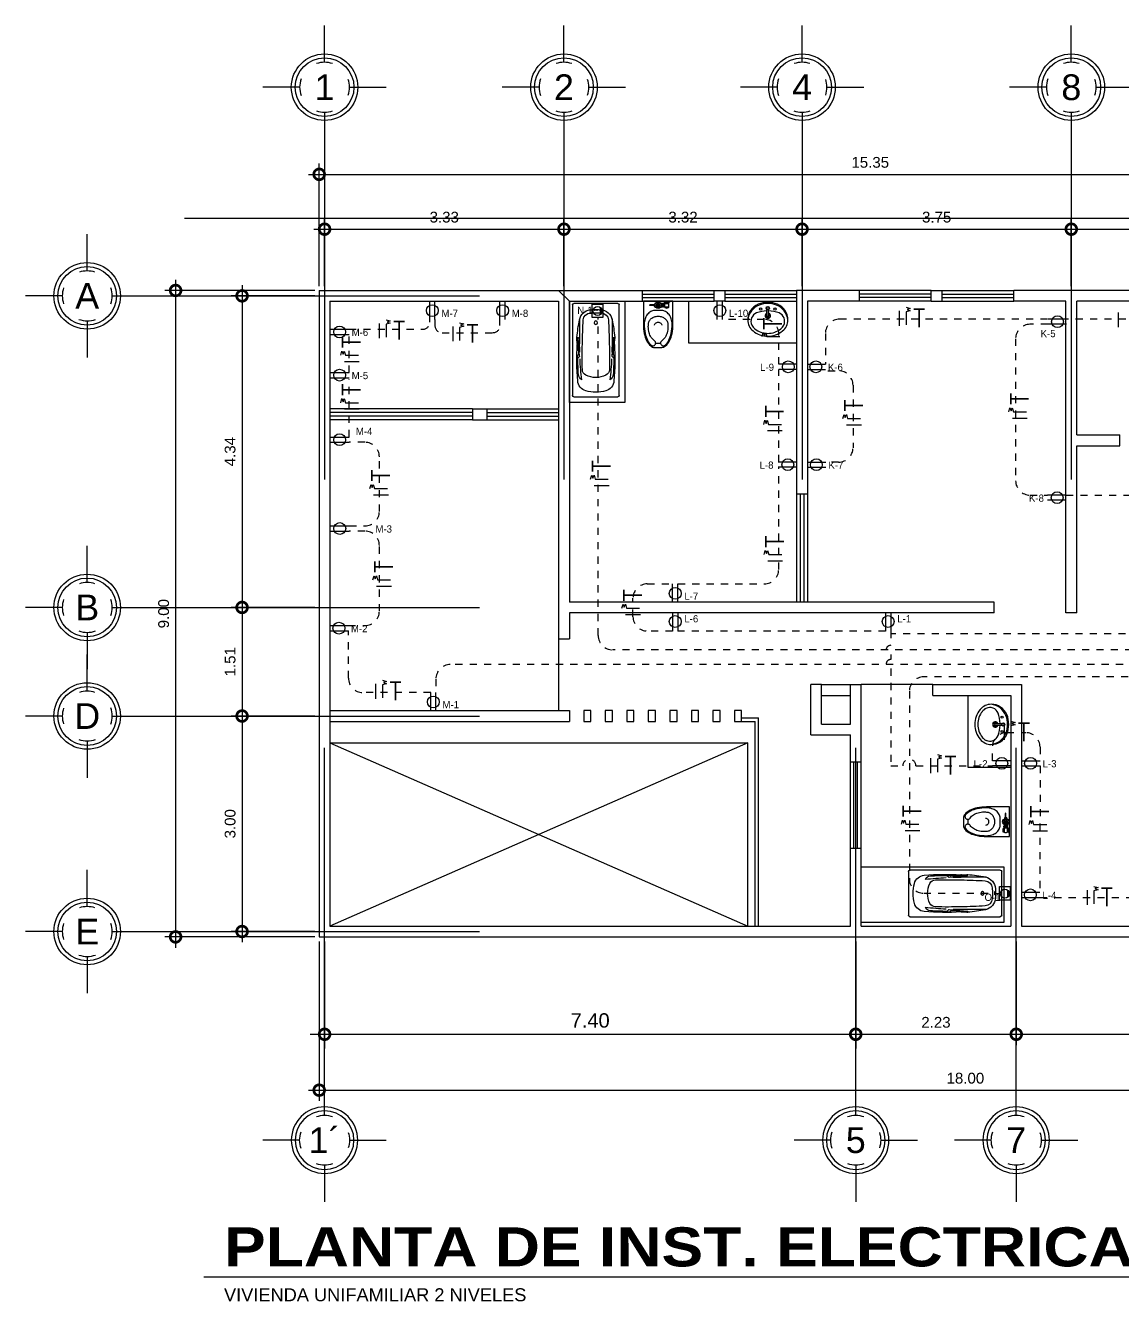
# Model space of a CAD drawing. Header units: inches. Extents: x -370 to 18, y -197 to 199.
# Drawn here: x -290.24 to -274.96, y -173.61 to -155.85 of the extents above; entities that cross this region are included whole.
import ezdxf
from ezdxf.enums import TextEntityAlignment as Align

# ---------------------------------------------------------------- set-up
doc = ezdxf.new("R2010")
doc.units = ezdxf.units.IN
doc.header["$MEASUREMENT"] = 0
doc.header["$PDMODE"] = 34
doc.header["$PDSIZE"] = 0.2
doc.linetypes.add('CENTER2', pattern=[28.575, 19.05, -3.175, 3.175, -3.175])
doc.linetypes.add('DASHED2', pattern=[0.375, 0.25, -0.125])
for name, color, linetype in [('10_Fuerza', 2, 'Continuous'), ('artefactos', 1, 'Continuous'), ('aux2', 194, 'Continuous'), ('MUEBLES', 7, 'Continuous'), ('TEXTO', 2, 'Continuous')]:
    doc.layers.add(name, color=color, linetype=linetype)
doc.styles.add('1', font='arial.ttf')
doc.styles.add('2', font='')
doc.styles.add('ROMANS', font='romans.shx', dxfattribs={"width": 1.35})
doc.styles.get("Standard").update_dxf_attribs({"font": 'arial.ttf'})
doc.styles.add('Txt-02', font='ERASLGHT.TTF')
doc.styles.get('2').set_extended_font_data('Arial Black')
doc.dimstyles.new('E100', dxfattribs={"dimtxt": 0.15, "dimasz": 0.15, "dimexe": 0.15, "dimexo": 0.0625, "dimgap": 0.09, "dimtad": 1, "dimzin": 0, "dimdsep": 46, "dimtxsty": 'Standard', "dimblk": 'DOTSMALL', "dimcen": 0.09, "dimdle": 0.15, "dimclrd": 1, "dimclre": 1, "dimclrt": 2, "dimazin": 0, "dimtfac": 1, "dimtofl": 0, "dimtmove": 1, "dimatfit": 1, "dimldrblk": 'OPEN90', "dimfxl": 1, "dimtolj": 1, "dimtzin": 0, "dimarcsym": 0})

# ---------------------------------------------------------------- blocks, each defined once
blk = doc.blocks.new('BC-P3')
at = {"color": 1}
for p, q in [((-0.352, 0), (0.352, 0)), ((-0.375, -1.477), (-0.375, -0.023)), ((0.375, -0.023), (0.375, -1.477)), ((-0.26, -0.25), (-0.26, -0.65)), ((0.26, -0.25), (0.26, -0.65)), ((-0.299, -0.646), (-0.304, -0.562)), ((-0.295, -0.615), (-0.289, -0.545)), ((-0.289, -0.545), (-0.288, -0.546)), ((-0.26, -0.847), (-0.285, -0.558)), ((0.26, -0.847), (0.285, -0.558)), ((0.289, -0.545), (0.288, -0.546)), ((0.295, -0.615), (0.289, -0.545)), ((0.299, -0.646), (0.304, -0.562)), ((-0.295, -0.615), (-0.29, -0.621)), ((-0.289, -0.622), (-0.278, -0.816)), ((0.289, -0.622), (0.278, -0.816)), ((0.295, -0.615), (0.29, -0.621)), ((-0.295, -0.835), (-0.28, -0.82)), ((-0.295, -0.885), (-0.295, -0.835)), ((-0.295, -0.885), (-0.261, -0.851)), ((0.295, -0.885), (0.261, -0.851)), ((0.295, -0.835), (0.28, -0.82)), ((0.295, -0.885), (0.295, -0.835)), ((0.352, -1.5), (-0.352, -1.5))]:
    blk.add_line(p, q, dxfattribs=at)
blk.add_lwpolyline([(-0.026, -0.108, 0.338364), (-0.025, -0.109, 0.038384), (-0.018, -0.11, 0.0164), (-0.01, -0.111, 0.011665), (0.002, -0.111, 0.011665), (0.013, -0.111, 0.0164), (0.021, -0.11, 0.038384), (0.029, -0.109, 0.338364), (0.029, -0.108, 0.338364), (0.029, -0.107, 0.038384), (0.021, -0.106, 0.0164), (0.013, -0.105, 0.011665), (0.002, -0.105, 0.011665), (-0.01, -0.105, 0.0164), (-0.018, -0.106, 0.038384), (-0.025, -0.107, 0.338364)], format="xyb", close=True, dxfattribs=at)
blk.add_circle((0, -0.31), 0.0275, dxfattribs=at)
for centre, radius, start, end in [((-0.352, -0.023), 0.023, 90, 180), ((-0.067, -0.301), 0.2, 92.1239, 168.9839), ((-0.082, -0.272), 0.12, 92.5539, 176.467), ((0, -2.1), 1.95, 90, 92.5539), ((0, -2.1), 2, 90, 92.1239), ((0, -2.1), 2, 87.8761, 90), ((0, -2.1), 1.95, 87.4461, 90), ((0.067, -0.301), 0.2, 11.0161, 87.8761), ((0.082, -0.272), 0.12, 3.533, 87.4461), ((0.352, -0.023), 0.023, 0, 90), ((2.677, -0.835), 2.995, 168.9839, 174.4587), ((7.962, -0.768), 8.179, 176.467, 179.1704), ((-7.962, -0.768), 8.179, 0.8296, 3.533), ((-2.677, -0.835), 2.995, 5.5413, 11.0161), ((-0.205, -0.556), 0.1, 174.4587, 183.7832), ((-0.289, -0.548), 0.002, 12.2804, 69.2529), ((-0.384, -0.569), 0.1, 4.1251, 12.2804), ((0.384, -0.569), 0.1, 167.7196, 175.8749), ((0.289, -0.548), 0.002, 110.7471, 167.7196), ((0.205, -0.556), 0.1, 356.2168, 5.5413), ((3.668, -0.903), 3.974, 176.4609, 184.9418), ((-0.389, -0.652), 0.09, 356.4609, 3.7832), ((-0.291, -0.622), 0.002, 5, 45.7989), ((-0.284, -0.816), 0.006, 315, 3.2505), ((4.742, -0.654), 5.002, 179.9558, 181.4637), ((8.359, -0.88), 8.578, 178.4608, 181.2396), ((-8.359, -0.88), 8.578, 358.7604, 1.5392), ((-4.742, -0.654), 5.002, 358.5363, 0.0442), ((0.284, -0.816), 0.006, 176.7495, 225), ((0.291, -0.622), 0.002, 134.2011, 175), ((-3.668, -0.903), 3.974, 355.0582, 3.5391), ((0.389, -0.652), 0.09, 176.2168, 183.5391), ((4.351, -0.851), 4.64, 180.3451, 183.6254), ((-0.266, -0.847), 0.006, 315, 5), ((4.742, -0.654), 5.002, 182.7348, 186.5873), ((-4.742, -0.654), 5.002, 353.4127, 357.2652), ((0.266, -0.847), 0.006, 175, 225), ((-4.351, -0.851), 4.64, 356.3746, 359.6549), ((-0.18, -1.139), 0.1, 182.9172, 241.9463), ((-0.117, -1.064), 0.1, 181.2396, 243.8791), ((0, -0.825), 0.366, 243.8791, 270), ((0, -0.825), 0.366, 270, 296.1209), ((0.117, -1.064), 0.1, 296.1209, 358.7604), ((0.18, -1.139), 0.1, 298.0537, 357.0828), ((-0.112, -1.23), 0.18, 184.9418, 254.479), ((0, -0.825), 0.6, 254.479, 270), ((0, -0.825), 0.6, 270, 285.521), ((0.112, -1.23), 0.18, 285.521, 355.0582), ((-0.352, -1.477), 0.023, 180, 270), ((0.352, -1.477), 0.023, 270, 0)]:
    blk.add_arc(centre, radius, start, end, dxfattribs=at)
blk = doc.blocks.new('lo')
at = {"layer": 'artefactos', "color": 1, "linetype": 'Continuous'}
for p, q in [((0.036, 0.012), (0.124, 0.012)), ((0.036, -0.012), (0.124, -0.012))]:
    blk.add_line(p, q, dxfattribs=at)
at = {"layer": 'artefactos', "color": 1}
blk.add_lwpolyline([(-0.175, -0.206, 0.225897), (-0.02, -0.28, 0.302325), (0.197, -0.136, 0.099436), (0.224, 0, 0.099436), (0.197, 0.136, 0.302325), (-0.02, 0.28, 0.225897), (-0.175, 0.206, 0.172204), (-0.248, 0, 0.172204)], format="xyb", close=True, dxfattribs=at)
blk.add_lwpolyline([(-0.144, 0.181, 0.172204), (-0.208, 0, 0.172204), (-0.144, -0.181)], format="xyb", dxfattribs=at)
at = {"layer": 'artefactos', "color": 1, "linetype": 'Continuous'}
blk.add_circle((0.144, 0), 0.0233, dxfattribs=at)
at = {"layer": 'artefactos', "color": 1}
for centre, radius, start, end in [((-0.054, 0.024), 0.258, 82.5047, 82.5047), ((-0.054, -0.024), 0.258, 277.4953, 277.4953), ((-0.02, 0.08), 0.16, 117.069, 140.9171), ((-0.038, 0.114), 0.121, 20.3585, 117.069), ((-0.346, 0), 0.45, 1.4812, 20.3585), ((-0.038, -0.114), 0.121, 242.931, 339.6415), ((-0.346, 0), 0.45, 339.6415, 358.5184), ((-0.02, -0.08), 0.16, 219.0829, 242.931)]:
    blk.add_arc(centre, radius, start, end, dxfattribs=at)
at = {"layer": 'artefactos', "color": 1, "linetype": 'Continuous'}
blk.add_arc((0.036, 0), 0.0116, 90, 270, dxfattribs=at)
at = {"layer": 'aux2', "color": 1}
for centre, radius in [((0.131, 0.1), 0.015), ((0.144, 0), 0.0175), ((0.131, -0.1), 0.015)]:
    blk.add_circle(centre, radius, dxfattribs=at)
for centre, radius, start, end in [((-0.054, 0.024), 0.258, 22.1793, 82.5047), ((0.037, 0), 0.0375, 18.0708, 341.925), ((0.037, 0), 0.023, 30.3811, 329.6115), ((-0.128, 0), 0.336, 0, 21.2533), ((-0.054, -0.024), 0.258, 277.4953, 337.8207), ((-0.128, 0), 0.336, 338.7467, 0)]:
    blk.add_arc(centre, radius, start, end, dxfattribs=at)
blk = doc.blocks.new('videt')
at = {"layer": 'artefactos', "color": 1}
blk.add_line((0.024, 0.29), (-0.044, 0.29), dxfattribs=at)
for points in [[(0.196, 0.029, 0.049648), (0.183, 0.159, 0.06346), (0.151, 0.256, 0.103485), (0.093, 0.331, 0.178458), (0.04, 0.351), (-0.06, 0.351, 0.178458), (-0.112, 0.331, 0.103485), (-0.17, 0.256, 0.06346), (-0.203, 0.159, 0.049648), (-0.216, 0.029), (-0.216, -0.293), (0.196, -0.293)], [(-0.104, 0.322, 0.103485), (-0.159, 0.251, 0.06346), (-0.191, 0.157, 0.049648), (-0.204, 0.029, 0.075858), (-0.192, -0.046, 0.086069), (-0.162, -0.106, 0.105985), (-0.113, -0.148, 0.126201), (-0.06, -0.162), (0.04, -0.162, 0.126201), (0.093, -0.148, 0.105985), (0.142, -0.106, 0.086069), (0.172, -0.046, 0.075858), (0.184, 0.029, 0.049648), (0.171, 0.157, 0.06346), (0.139, 0.251, 0.103485), (0.085, 0.322, 0.097511), (0.07, 0.328, 0.09808), (0.055, 0.328, 0.098895), (0.041, 0.322, 0.099479), (0.03, 0.311, 0.099479), (0.025, 0.297, 0.098895), (0.025, 0.282, 0.09808), (0.031, 0.268, 0.097511), (0.041, 0.257, -0.102445), (0.087, 0.211, -0.077884), (0.116, 0.146, -0.065096), (0.127, 0.061, -0.024284), (0.125, 0.029, -0.115331), (0.115, -0.013, -0.103946), (0.086, -0.051, -0.091071), (0.043, -0.075, -0.083675), (-0.01, -0.084, -0.083675), (-0.063, -0.075, -0.091071), (-0.105, -0.051, -0.103946), (-0.135, -0.013, -0.115331), (-0.145, 0.029, -0.024284), (-0.146, 0.061, -0.065096), (-0.135, 0.146, -0.077884), (-0.106, 0.211, -0.102445), (-0.061, 0.257, 0.097511), (-0.05, 0.268, 0.09808), (-0.044, 0.282, 0.098895), (-0.044, 0.297, 0.099479), (-0.05, 0.311, 0.099479), (-0.061, 0.322, 0.098895), (-0.075, 0.328, 0.09808), (-0.09, 0.328, 0.097511)]]:
    blk.add_lwpolyline(points, format="xyb", close=True, dxfattribs=at)
blk.add_lwpolyline([(0.04, 0.043, -0.111064), (0.036, 0.026, -0.102841), (0.025, 0.012, -0.093011), (0.01, 0.003, -0.087082), (-0.01, -0.001, -0.087082), (-0.029, 0.003, -0.093011), (-0.045, 0.012, -0.102841), (-0.056, 0.026, -0.111064), (-0.06, 0.043, -0.111064)], format="xyb", dxfattribs=at)
at = {"layer": 'aux2', "color": 1}
for p, q in [((-0.166, -0.293), (-0.166, -0.281)), ((-0.166, -0.293), (-0.091, -0.293)), ((-0.154, -0.215), (-0.154, -0.203)), ((-0.083, -0.215), (-0.154, -0.215)), ((-0.083, -0.259), (-0.154, -0.259)), ((-0.154, -0.277), (-0.154, -0.259)), ((-0.15, -0.206), (-0.15, -0.201)), ((-0.15, -0.276), (-0.15, -0.265)), ((-0.135, -0.209), (-0.147, -0.209)), ((-0.135, -0.262), (-0.147, -0.262)), ((-0.132, -0.206), (-0.132, -0.197)), ((-0.132, -0.274), (-0.132, -0.265)), ((-0.125, -0.206), (-0.125, -0.197)), ((-0.125, -0.274), (-0.125, -0.265)), ((-0.11, -0.209), (-0.122, -0.209)), ((-0.11, -0.262), (-0.122, -0.262)), ((-0.107, -0.206), (-0.107, -0.201)), ((-0.107, -0.276), (-0.107, -0.265)), ((-0.104, -0.215), (-0.104, -0.203)), ((-0.104, -0.277), (-0.104, -0.259)), ((-0.091, -0.293), (-0.091, -0.281)), ((-0.083, -0.212), (-0.07, -0.212)), ((-0.083, -0.262), (-0.083, -0.212)), ((-0.083, -0.237), (-0.07, -0.237)), ((-0.083, -0.262), (-0.07, -0.262)), ((-0.07, -0.262), (-0.07, -0.212)), ((-0.058, -0.215), (-0.07, -0.215)), ((-0.058, -0.259), (-0.07, -0.259)), ((-0.046, -0.212), (-0.058, -0.212)), ((-0.058, -0.262), (-0.058, -0.212)), ((-0.046, -0.262), (-0.058, -0.262)), ((0.047, -0.221), (0.031, -0.221)), ((0.047, -0.252), (0.031, -0.252)), ((0.047, -0.252), (0.047, -0.221)), ((0.05, -0.234), (0.106, -0.234)), ((0.05, -0.24), (0.106, -0.24))]:
    blk.add_line(p, q, dxfattribs=at)
blk.add_lwpolyline([(-0.035, -0.237), (-0.022, -0.259), (0.003, -0.259), (0.015, -0.237), (0.003, -0.215), (-0.022, -0.215)], close=True, dxfattribs=at)
for centre, radius in [((-0.01, -0.237), 0.0437), ((-0.01, -0.236), 0.025), ((-0.01, -0.237), 0.025), ((-0.01, -0.237), 0.00855)]:
    blk.add_circle(centre, radius, dxfattribs=at)
for centre, radius, start, end in [((-0.129, -0.39), 0.116, 71.0754, 108.9246), ((-0.119, -0.237), 0.0406, 147.7952, 212.2048), ((-0.129, -0.25), 0.0531, 61.9275, 118.0725), ((-0.147, -0.206), 0.00312, 180, 270), ((-0.147, -0.265), 0.00312, 90, 180), ((-0.135, -0.206), 0.00312, 270, 0), ((-0.135, -0.265), 0.00312, 0, 90), ((-0.122, -0.206), 0.00312, 180, 270), ((-0.122, -0.265), 0.00312, 90, 180), ((-0.11, -0.206), 0.00312, 270, 0), ((-0.11, -0.265), 0.00312, 0, 90), ((-0.138, -0.237), 0.0406, 327.7958, 32.2042), ((0.05, -0.231), 0.00312, 180, 270), ((0.05, -0.243), 0.00312, 90, 180), ((0.106, -0.237), 0.00312, 270, 90)]:
    blk.add_arc(centre, radius, start, end, dxfattribs=at)
blk = doc.blocks.new('EJE NORTE NUEVO')
at = {"color": 8}
for p, q in [((0, 3.252), (0, 3.764)), ((-0.347, 2.905), (-0.859, 2.905)), ((0.347, 2.905), (0.859, 2.905))]:
    blk.add_line(p, q, dxfattribs=at)
at = {"color": 2, "linetype": 'CENTER2'}
blk.add_line((0, 2.558), (0, -2.558), dxfattribs=at)
at = {"color": 8}
blk.add_circle((0, 2.905), 0.463, dxfattribs=at)
at = {"color": 4}
blk.add_circle((0, 2.905), 0.409, dxfattribs=at)
at = {"color": 8}
for start, end in [(71.4161, 108.5839), (160.6993, 199.2784), (341.7694, 18.2529), (251.0526, 288.9474)]:
    blk.add_arc((0, 2.905), 0.347, start, end, dxfattribs=at)
at = {"color": 4}
blk.add_attdef('A', text='', height=0.358, dxfattribs=at).set_placement((0, 2.905), align=Align.MIDDLE_CENTER)
blk = doc.blocks.new('_DotSmall')
at = {"color": 0, "linetype": 'ByBlock', "const_width": 0.5}
blk.add_lwpolyline([(-0.0625, 0, 1), (0.0625, 0, 1)], format="xyb", close=True, dxfattribs=at)
blk = doc.blocks.new('*D478')
at = {"color": 1, "lineweight": -2, "transparency": 16777216}
for p, q in [((29.459, 9.062), (29.459, 10.003)), ((32.793, 9.062), (32.793, 10.003)), ((29.309, 9.853), (32.943, 9.853))]:
    blk.add_line(p, q, dxfattribs=at)
at = {"layer": 'DEFPOINTS', "color": 0, "transparency": 16777216}
for p in [(32.793, 9.853), (29.459, 9), (32.793, 9)]:
    blk.add_point(p, dxfattribs=at)
at = {"color": 1, "lineweight": -2, "transparency": 16777216, "xscale": 0.3, "yscale": 0.3, "zscale": 0.3, "rotation": 180}
blk.add_blockref('_DotSmall', (29.459, 9.853), dxfattribs=at)
at = {"color": 1, "lineweight": -2, "transparency": 16777216, "xscale": 0.3, "yscale": 0.3, "zscale": 0.3}
blk.add_blockref('_DotSmall', (32.793, 9.853), dxfattribs=at)
at = {"color": 2, "transparency": 16777216, "insert": (31.126, 10.02), "char_height": 0.15, "attachment_point": 5}
blk.add_mtext('\\A1;3.33', dxfattribs=at)
blk = doc.blocks.new('_Open90')
at = {"color": 0, "linetype": 'ByBlock', "lineweight": -2}
for p, q in [((0, 0), (-1, 0)), ((-0.5, 0.5), (0, 0)), ((0, 0), (-0.5, -0.5))]:
    blk.add_line(p, q, dxfattribs=at)
blk = doc.blocks.new('*D479')
at = {"color": 1, "lineweight": -2, "transparency": 16777216}
for p, q in [((32.793, 9.062), (32.793, 10.003)), ((36.109, 9.062), (36.109, 10.003)), ((32.643, 9.853), (36.259, 9.853))]:
    blk.add_line(p, q, dxfattribs=at)
at = {"layer": 'DEFPOINTS', "color": 0, "transparency": 16777216}
for p in [(36.109, 9.853), (32.793, 9), (36.109, 9)]:
    blk.add_point(p, dxfattribs=at)
at = {"color": 1, "lineweight": -2, "transparency": 16777216, "xscale": 0.3, "yscale": 0.3, "zscale": 0.3, "rotation": 180}
blk.add_blockref('_DotSmall', (32.793, 9.853), dxfattribs=at)
at = {"color": 1, "lineweight": -2, "transparency": 16777216, "xscale": 0.3, "yscale": 0.3, "zscale": 0.3}
blk.add_blockref('_DotSmall', (36.109, 9.853), dxfattribs=at)
at = {"color": 2, "transparency": 16777216, "insert": (34.451, 10.02), "char_height": 0.15, "attachment_point": 5}
blk.add_mtext('\\A1;3.32', dxfattribs=at)
blk = doc.blocks.new('*D480')
at = {"color": 1, "lineweight": -2, "transparency": 16777216}
for p, q in [((36.109, 9.062), (36.109, 10.003)), ((39.859, 9.062), (39.859, 10.003)), ((35.959, 9.853), (40.009, 9.853))]:
    blk.add_line(p, q, dxfattribs=at)
at = {"layer": 'DEFPOINTS', "color": 0, "transparency": 16777216}
for p in [(39.859, 9.853), (36.109, 9), (39.859, 9)]:
    blk.add_point(p, dxfattribs=at)
at = {"color": 1, "lineweight": -2, "transparency": 16777216, "xscale": 0.3, "yscale": 0.3, "zscale": 0.3, "rotation": 180}
blk.add_blockref('_DotSmall', (36.109, 9.853), dxfattribs=at)
at = {"color": 1, "lineweight": -2, "transparency": 16777216, "xscale": 0.3, "yscale": 0.3, "zscale": 0.3}
blk.add_blockref('_DotSmall', (39.859, 9.853), dxfattribs=at)
at = {"color": 2, "transparency": 16777216, "insert": (37.984, 10.02), "char_height": 0.15, "attachment_point": 5}
blk.add_mtext('\\A1;3.75', dxfattribs=at)
blk = doc.blocks.new('*D481')
at = {"color": 1, "lineweight": -2, "transparency": 16777216}
for p, q in [((39.859, 9.062), (39.859, 10.003)), ((44.659, 9.062), (44.659, 10.003)), ((39.709, 9.853), (44.809, 9.853))]:
    blk.add_line(p, q, dxfattribs=at)
at = {"layer": 'DEFPOINTS', "color": 0, "transparency": 16777216}
for p in [(44.659, 9.853), (39.859, 9), (44.659, 9)]:
    blk.add_point(p, dxfattribs=at)
at = {"color": 1, "lineweight": -2, "transparency": 16777216, "xscale": 0.3, "yscale": 0.3, "zscale": 0.3, "rotation": 180}
blk.add_blockref('_DotSmall', (39.859, 9.853), dxfattribs=at)
at = {"color": 1, "lineweight": -2, "transparency": 16777216, "xscale": 0.3, "yscale": 0.3, "zscale": 0.3}
blk.add_blockref('_DotSmall', (44.659, 9.853), dxfattribs=at)
at = {"color": 2, "transparency": 16777216, "insert": (42.259, 10.02), "char_height": 0.15, "attachment_point": 5}
blk.add_mtext('\\A1;4.80', dxfattribs=at)
blk = doc.blocks.new('*D482')
at = {"color": 1, "lineweight": -2, "transparency": 16777216}
for p, q in [((29.384, 9.062), (29.384, 10.767)), ((44.734, 9.062), (44.734, 10.767)), ((29.234, 10.617), (44.884, 10.617))]:
    blk.add_line(p, q, dxfattribs=at)
at = {"layer": 'DEFPOINTS', "color": 0, "transparency": 16777216}
for p in [(44.734, 10.617), (29.384, 9), (44.734, 9)]:
    blk.add_point(p, dxfattribs=at)
at = {"color": 1, "lineweight": -2, "transparency": 16777216, "xscale": 0.3, "yscale": 0.3, "zscale": 0.3, "rotation": 180}
blk.add_blockref('_DotSmall', (29.384, 10.617), dxfattribs=at)
at = {"color": 1, "lineweight": -2, "transparency": 16777216, "xscale": 0.3, "yscale": 0.3, "zscale": 0.3}
blk.add_blockref('_DotSmall', (44.734, 10.617), dxfattribs=at)
at = {"color": 2, "transparency": 16777216, "insert": (37.059, 10.783), "char_height": 0.15, "attachment_point": 5}
blk.add_mtext('\\A1;15.35', dxfattribs=at)
blk = doc.blocks.new('*D483')
at = {"color": 1, "lineweight": -2, "transparency": 16777216}
for p, q in [((28.31, 9.075), (28.31, 4.437)), ((29.322, 8.925), (28.16, 8.925)), ((29.322, 4.587), (28.16, 4.587))]:
    blk.add_line(p, q, dxfattribs=at)
at = {"layer": 'DEFPOINTS', "color": 0, "transparency": 16777216}
for p in [(29.384, 8.925), (28.31, 4.587), (29.384, 4.587)]:
    blk.add_point(p, dxfattribs=at)
at = {"color": 1, "lineweight": -2, "transparency": 16777216, "xscale": 0.3, "yscale": 0.3, "zscale": 0.3}
for p, rotation in [((28.31, 8.925), 90), ((28.31, 4.587), 270)]:
    blk.add_blockref('_DotSmall', p, dxfattribs=dict(at, rotation=rotation))
at = {"color": 2, "transparency": 16777216, "insert": (28.144, 6.756), "char_height": 0.15, "attachment_point": 5, "rotation": 90}
blk.add_mtext('\\A1;4.34', dxfattribs=at)
blk = doc.blocks.new('*D484')
at = {"color": 1, "lineweight": -2, "transparency": 16777216}
for p, q in [((28.31, 4.737), (28.31, 2.925)), ((29.322, 4.587), (28.16, 4.587)), ((29.322, 3.075), (28.16, 3.075))]:
    blk.add_line(p, q, dxfattribs=at)
at = {"layer": 'DEFPOINTS', "color": 0, "transparency": 16777216}
for p in [(29.384, 4.587), (28.31, 3.075), (29.384, 3.075)]:
    blk.add_point(p, dxfattribs=at)
at = {"color": 1, "lineweight": -2, "transparency": 16777216, "xscale": 0.3, "yscale": 0.3, "zscale": 0.3}
for p, rotation in [((28.31, 4.587), 90), ((28.31, 3.075), 270)]:
    blk.add_blockref('_DotSmall', p, dxfattribs=dict(at, rotation=rotation))
at = {"color": 2, "transparency": 16777216, "insert": (28.144, 3.831), "char_height": 0.15, "attachment_point": 5, "rotation": 90}
blk.add_mtext('\\A1;1.51', dxfattribs=at)
blk = doc.blocks.new('*D485')
at = {"color": 1, "lineweight": -2, "transparency": 16777216}
for p, q in [((28.31, 3.225), (28.31, -0.075)), ((29.322, 3.075), (28.16, 3.075)), ((29.322, 0.075), (28.16, 0.075))]:
    blk.add_line(p, q, dxfattribs=at)
at = {"layer": 'DEFPOINTS', "color": 0, "transparency": 16777216}
for p in [(29.384, 3.075), (28.31, 0.075), (29.384, 0.075)]:
    blk.add_point(p, dxfattribs=at)
at = {"color": 1, "lineweight": -2, "transparency": 16777216, "xscale": 0.3, "yscale": 0.3, "zscale": 0.3}
for p, rotation in [((28.31, 3.075), 90), ((28.31, 0.075), 270)]:
    blk.add_blockref('_DotSmall', p, dxfattribs=dict(at, rotation=rotation))
at = {"color": 2, "transparency": 16777216, "insert": (28.144, 1.575), "char_height": 0.15, "attachment_point": 5, "rotation": 90}
blk.add_mtext('\\A1;3.00', dxfattribs=at)
blk = doc.blocks.new('*D486')
at = {"color": 1, "lineweight": -2, "transparency": 16777216}
for p, q in [((27.384, 9.15), (27.384, -0.15)), ((29.322, 9), (27.234, 9)), ((29.322, 0), (27.234, 0))]:
    blk.add_line(p, q, dxfattribs=at)
at = {"layer": 'DEFPOINTS', "color": 0, "transparency": 16777216}
for p in [(29.384, 9), (27.384, 0), (29.384, 0)]:
    blk.add_point(p, dxfattribs=at)
at = {"color": 1, "lineweight": -2, "transparency": 16777216, "xscale": 0.3, "yscale": 0.3, "zscale": 0.3}
for p, rotation in [((27.384, 9), 90), ((27.384, 0), 270)]:
    blk.add_blockref('_DotSmall', p, dxfattribs=dict(at, rotation=rotation))
at = {"color": 2, "transparency": 16777216, "insert": (27.218, 4.5), "char_height": 0.15, "attachment_point": 5, "rotation": 90}
blk.add_mtext('\\A1;9.00', dxfattribs=at)
blk = doc.blocks.new('*D142')
at = {"color": 1, "lineweight": -2, "transparency": 16777216}
for p, q in [((-212.554, 105.222), (-212.554, 103.728)), ((-205.157, 105.222), (-205.157, 103.728)), ((-212.754, 103.928), (-204.957, 103.928))]:
    blk.add_line(p, q, dxfattribs=at)
at = {"layer": 'DEFPOINTS', "color": 0, "transparency": 16777216}
for p in [(-212.554, 105.284), (-205.157, 105.284), (-205.157, 103.928)]:
    blk.add_point(p, dxfattribs=at)
at = {"color": 1, "lineweight": -2, "transparency": 16777216, "xscale": 0.3, "yscale": 0.3, "zscale": 0.3, "rotation": 180}
blk.add_blockref('_DotSmall', (-212.554, 103.928), dxfattribs=at)
at = {"color": 1, "lineweight": -2, "transparency": 16777216, "xscale": 0.3, "yscale": 0.3, "zscale": 0.3}
blk.add_blockref('_DotSmall', (-205.157, 103.928), dxfattribs=at)
at = {"color": 2, "transparency": 16777216, "insert": (-208.855, 104.12), "char_height": 0.2, "attachment_point": 5}
blk.add_mtext('\\A1;7.40', dxfattribs=at)
blk = doc.blocks.new('*D492')
at = {"color": 1, "lineweight": -2, "transparency": 16777216}
for p, q in [((36.857, -0.062), (36.857, -1.506)), ((39.092, -0.062), (39.092, -1.506)), ((36.707, -1.356), (39.242, -1.356))]:
    blk.add_line(p, q, dxfattribs=at)
at = {"layer": 'DEFPOINTS', "color": 0, "transparency": 16777216}
for p in [(36.857, 0), (39.092, 0), (39.092, -1.356)]:
    blk.add_point(p, dxfattribs=at)
at = {"color": 1, "lineweight": -2, "transparency": 16777216, "xscale": 0.3, "yscale": 0.3, "zscale": 0.3, "rotation": 180}
blk.add_blockref('_DotSmall', (36.857, -1.356), dxfattribs=at)
at = {"color": 1, "lineweight": -2, "transparency": 16777216, "xscale": 0.3, "yscale": 0.3, "zscale": 0.3}
blk.add_blockref('_DotSmall', (39.092, -1.356), dxfattribs=at)
at = {"color": 2, "transparency": 16777216, "insert": (37.974, -1.19), "char_height": 0.15, "attachment_point": 5}
blk.add_mtext('\\A1;2.23', dxfattribs=at)
blk = doc.blocks.new('*D487')
at = {"color": 1, "lineweight": -2, "transparency": 16777216}
for p, q in [((47.384, 1.888), (47.384, -1.506)), ((39.092, -0.062), (39.092, -1.506)), ((38.942, -1.356), (47.534, -1.356))]:
    blk.add_line(p, q, dxfattribs=at)
at = {"layer": 'DEFPOINTS', "color": 0, "transparency": 16777216}
for p in [(47.384, 1.95), (39.092, 0), (47.384, -1.356)]:
    blk.add_point(p, dxfattribs=at)
at = {"color": 1, "lineweight": -2, "transparency": 16777216, "xscale": 0.3, "yscale": 0.3, "zscale": 0.3, "rotation": 180}
blk.add_blockref('_DotSmall', (39.092, -1.356), dxfattribs=at)
at = {"color": 1, "lineweight": -2, "transparency": 16777216, "xscale": 0.3, "yscale": 0.3, "zscale": 0.3}
blk.add_blockref('_DotSmall', (47.384, -1.356), dxfattribs=at)
at = {"color": 2, "transparency": 16777216, "insert": (43.238, -1.19), "char_height": 0.15, "attachment_point": 5}
blk.add_mtext('\\A1;8.29', dxfattribs=at)
blk = doc.blocks.new('*D488')
at = {"color": 1, "lineweight": -2, "transparency": 16777216}
for p, q in [((29.384, -0.062), (29.384, -2.284)), ((47.384, -0.062), (47.384, -2.284)), ((29.234, -2.134), (47.534, -2.134))]:
    blk.add_line(p, q, dxfattribs=at)
at = {"layer": 'DEFPOINTS', "color": 0, "transparency": 16777216}
for p in [(29.384, 0), (47.384, 0), (47.384, -2.134)]:
    blk.add_point(p, dxfattribs=at)
at = {"color": 1, "lineweight": -2, "transparency": 16777216, "xscale": 0.3, "yscale": 0.3, "zscale": 0.3, "rotation": 180}
blk.add_blockref('_DotSmall', (29.384, -2.134), dxfattribs=at)
at = {"color": 1, "lineweight": -2, "transparency": 16777216, "xscale": 0.3, "yscale": 0.3, "zscale": 0.3}
blk.add_blockref('_DotSmall', (47.384, -2.134), dxfattribs=at)
at = {"color": 2, "transparency": 16777216, "insert": (38.384, -1.968), "char_height": 0.15, "attachment_point": 5}
blk.add_mtext('\\A1;18.00', dxfattribs=at)
blk = doc.blocks.new('*U691')
at = {"color": 13}
blk.add_line((0, 0), (26.755, 0), dxfattribs=at)
at = {"color": 5}
blk.add_line((0, 0), (0.218, 0), dxfattribs=at)
at = {"color": 1, "linetype": 'Continuous', "style": '2'}
blk.add_attdef('TITULO', (0.308, 0.162), '', height=0.6, dxfattribs=at)
at = {"color": 2, "linetype": 'Continuous', "style": '1'}
blk.add_attdef('DESCRIPCION', (0.308, -0.373), '', height=0.2, dxfattribs=at)
at = {"color": 2, "style": '1'}
blk.add_attdef('ESCALA', (24.263, -0.311), '', height=0.2, dxfattribs=at)
blk = doc.blocks.new('A$C4C712806')
at = {"color": 8}
for p, q in [((47.264, 10), (27.508, 10)), ((29.384, 9), (29.384, 0)), ((29.384, 9), (33.884, 9)), ((32.868, 8.85), (32.718, 9)), ((33.884, 9), (33.884, 8.85)), ((36.909, 9), (36.034, 9)), ((36.034, 9), (36.034, 6.162)), ((36.909, 8.85), (36.909, 9)), ((37.909, 8.85), (37.909, 9)), ((37.909, 9), (38.059, 9)), ((38.059, 8.85), (38.059, 9)), ((44.734, 9), (39.059, 9)), ((39.059, 8.85), (39.059, 9)), ((29.534, 8.85), (29.534, 0.15)), ((29.534, 8.85), (32.718, 8.85)), ((32.718, 8.85), (32.718, 4.15)), ((32.868, 8.85), (33.884, 8.85)), ((32.868, 8.85), (32.868, 4.662)), ((34.534, 8.266), (34.534, 8.85)), ((36.184, 8.85), (36.184, 6.162)), ((36.909, 8.85), (36.184, 8.85)), ((37.909, 8.85), (38.059, 8.85)), ((39.784, 8.85), (39.059, 8.85)), ((39.784, 4.512), (39.784, 8.85)), ((44.584, 8.85), (39.934, 8.85)), ((39.934, 6.988), (39.934, 8.85)), ((36.034, 8.266), (34.534, 8.266)), ((31.518, 7.35), (31.718, 7.35)), ((31.518, 7.35), (31.518, 7.2)), ((31.718, 7.35), (31.718, 7.2)), ((31.518, 7.2), (31.718, 7.2)), ((39.934, 6.988), (40.534, 6.988)), ((40.534, 6.838), (40.534, 6.988)), ((39.934, 4.512), (39.934, 6.838)), ((39.934, 6.838), (40.534, 6.838)), ((36.184, 6.162), (36.034, 6.162)), ((38.784, 4.662), (32.868, 4.662)), ((38.784, 4.512), (38.784, 4.662)), ((32.868, 4.512), (32.868, 4.15)), ((38.784, 4.512), (32.868, 4.512)), ((39.934, 4.512), (39.784, 4.512)), ((32.718, 4.15), (32.868, 4.15)), ((32.718, 4.15), (32.718, 3.15)), ((36.232, 2.812), (36.232, 3.512)), ((36.382, 3.512), (36.232, 3.512)), ((36.382, 2.962), (36.382, 3.512)), ((36.382, 3.512), (36.782, 3.512)), ((36.782, 2.962), (36.782, 3.512)), ((36.782, 3.512), (36.932, 3.512)), ((36.932, 2.431), (36.932, 3.512)), ((37.932, 3.512), (36.932, 3.512)), ((37.932, 3.362), (37.932, 3.512)), ((37.932, 3.512), (39.167, 3.512)), ((39.167, 3.512), (39.167, 0.15)), ((36.382, 3.362), (36.782, 3.362)), ((37.932, 3.362), (39.017, 3.362)), ((38.417, 3.362), (38.417, 2.362)), ((39.017, 3.362), (39.017, 0.15)), ((29.534, 3.15), (32.868, 3.15)), ((32.868, 3.15), (32.868, 3)), ((35.268, 3.05), (35.504, 3.05)), ((35.504, 0.15), (35.504, 3.05)), ((29.534, 3), (32.868, 3)), ((35.268, 3), (35.454, 3)), ((35.454, 0.15), (35.454, 3)), ((36.382, 2.962), (36.782, 2.962)), ((29.534, 2.7), (35.354, 2.7)), ((35.354, 2.7), (29.534, 0.15)), ((29.534, 2.7), (35.354, 0.15)), ((35.354, 0.15), (35.354, 2.7)), ((36.232, 2.812), (36.782, 2.812)), ((36.782, 2.431), (36.782, 2.812)), ((36.932, 2.431), (36.782, 2.431)), ((38.417, 2.362), (39.017, 2.362)), ((36.782, 0.15), (36.782, 1.231)), ((36.932, 1.231), (36.782, 1.231)), ((36.932, 0.15), (36.932, 1.231)), ((29.384, 0), (48.384, 0)), ((29.534, 0.15), (36.782, 0.15)), ((36.932, 0.15), (39.017, 0.15)), ((39.167, 0.15), (44.584, 0.15))]:
    blk.add_line(p, q, dxfattribs=at)
at = {"color": 1}
for p, q in [((33.884, 9), (34.884, 9)), ((35.034, 9), (36.034, 9)), ((37.909, 9), (36.909, 9)), ((38.059, 9), (39.059, 9)), ((33.884, 8.85), (34.884, 8.85)), ((35.034, 8.85), (36.034, 8.85)), ((37.909, 8.85), (36.909, 8.85)), ((38.059, 8.85), (39.059, 8.85)), ((31.518, 7.35), (29.534, 7.35)), ((31.718, 7.35), (32.718, 7.35)), ((31.518, 7.2), (29.534, 7.2)), ((31.718, 7.2), (32.718, 7.2)), ((36.034, 6.162), (36.034, 4.662)), ((36.184, 6.162), (36.184, 4.662)), ((36.782, 1.231), (36.782, 2.431)), ((36.932, 1.231), (36.932, 2.431))]:
    blk.add_line(p, q, dxfattribs=at)
at = {"color": 2}
for p, q in [((33.884, 8.95), (34.884, 8.95)), ((33.884, 8.9), (34.884, 8.9)), ((35.034, 8.95), (36.034, 8.95)), ((35.034, 8.9), (36.034, 8.9)), ((37.909, 8.95), (36.909, 8.95)), ((37.909, 8.9), (36.909, 8.9)), ((38.059, 8.95), (39.059, 8.95)), ((38.059, 8.9), (39.059, 8.9)), ((31.518, 7.3), (29.534, 7.3)), ((31.718, 7.3), (32.718, 7.3)), ((31.518, 7.25), (29.534, 7.25)), ((31.718, 7.25), (32.718, 7.25)), ((36.084, 6.162), (36.084, 4.662)), ((36.134, 6.162), (36.134, 4.662)), ((36.832, 1.231), (36.832, 2.431)), ((36.882, 1.231), (36.882, 2.431))]:
    blk.add_line(p, q, dxfattribs=at)
at = {"color": 8}
for points in [[(34.884, 9), (35.034, 9), (35.034, 8.85), (34.884, 8.85)], [(32.868, 8.85), (33.642, 8.85), (33.642, 7.44), (32.868, 7.44)], [(33.068, 3), (33.168, 3), (33.168, 3.15), (33.068, 3.15)], [(33.368, 3), (33.468, 3), (33.468, 3.15), (33.368, 3.15)], [(33.668, 3), (33.768, 3), (33.768, 3.15), (33.668, 3.15)], [(33.968, 3), (34.068, 3), (34.068, 3.15), (33.968, 3.15)], [(34.268, 3), (34.368, 3), (34.368, 3.15), (34.268, 3.15)], [(34.568, 3), (34.668, 3), (34.668, 3.15), (34.568, 3.15)], [(34.868, 3), (34.968, 3), (34.968, 3.15), (34.868, 3.15)], [(35.168, 3), (35.268, 3), (35.268, 3.15), (35.168, 3.15)], [(38.92, 0.976), (38.92, 0.201), (36.932, 0.201), (36.932, 0.976)]]:
    blk.add_lwpolyline(points, close=True, dxfattribs=at)
for p, values in [((29.459, 8.925), {'A': '1'}), ((32.793, 8.925), {'A': '2'}), ((36.109, 8.925), {'A': '4'}), ((39.859, 8.925), {'A': '8'})]:
    blk.add_blockref('EJE NORTE NUEVO', p).add_auto_attribs(values)
ref = blk.add_blockref('EJE NORTE NUEVO', (29.058, 8.925), dxfattribs=dict(rotation=90))
ref.add_attrib('A', 'A', dxfattribs={"color": 4, "height": 0.358}).set_placement((26.153, 8.925), align=Align.MIDDLE_CENTER)
ref = blk.add_blockref('EJE NORTE NUEVO', (29.058, 4.587), dxfattribs=dict(rotation=90))
ref.add_attrib('A', 'B', dxfattribs={"color": 4, "height": 0.358}).set_placement((26.153, 4.587), align=Align.MIDDLE_CENTER)
ref = blk.add_blockref('EJE NORTE NUEVO', (29.058, 3.075), dxfattribs=dict(rotation=90))
ref.add_attrib('A', 'D', dxfattribs={"color": 4, "height": 0.358}).set_placement((26.153, 3.075), align=Align.MIDDLE_CENTER)
ref = blk.add_blockref('EJE NORTE NUEVO', (29.459, 0.075), dxfattribs=dict(xscale=-1, rotation=180))
ref.add_attrib('A', '1´', dxfattribs={"color": 4, "height": 0.3581}).set_placement((29.459, -2.83), align=Align.MIDDLE_CENTER)
ref = blk.add_blockref('EJE NORTE NUEVO', (36.857, 0.075), dxfattribs=dict(xscale=-1, rotation=180))
ref.add_attrib('A', '5', dxfattribs={"color": 4, "height": 0.358}).set_placement((36.857, -2.83), align=Align.MIDDLE_CENTER)
ref = blk.add_blockref('EJE NORTE NUEVO', (39.092, 0.075), dxfattribs=dict(xscale=-1, rotation=180))
ref.add_attrib('A', '7', dxfattribs={"color": 4, "height": 0.358}).set_placement((39.092, -2.83), align=Align.MIDDLE_CENTER)
ref = blk.add_blockref('EJE NORTE NUEVO', (29.058, 0.075), dxfattribs=dict(rotation=90))
ref.add_attrib('A', 'E', dxfattribs={"color": 4, "height": 0.358}).set_placement((26.153, 0.075), align=Align.MIDDLE_CENTER)
at = {"layer": 'artefactos', "color": 8, "xscale": -0.8666666666666671, "yscale": 0.8666666666666671, "zscale": 0.8666666666666671}
blk.add_blockref('BC-P3', (33.237, 8.82), dxfattribs=at)
at = {"layer": 'artefactos', "color": 8, "xscale": -0.8666666666666671, "yscale": 0.8666666666666671, "zscale": 0.8666666666666671, "rotation": 270}
blk.add_blockref('BC-P3', (38.89, 0.606), dxfattribs=at)
at = {"layer": 'MUEBLES', "color": 8}
for name, p, rotation in [('videt', (34.095, 8.558), 180), ('lo', (35.632, 8.611), 89.99999999999999), ('videt', (38.707, 1.613), 89.99999999999997)]:
    blk.add_blockref(name, p, dxfattribs=dict(at, rotation=rotation))
blk.add_blockref('lo', (38.764, 2.959), dxfattribs=at)
for base, p1, p2, picture, middle in [((44.734, 10.617), (29.384, 9), (44.734, 9), '*D482', (37.059, 10.783)), ((32.793, 9.853), (29.459, 9), (32.793, 9), '*D478', (31.126, 10.02)), ((36.109, 9.853), (32.793, 9), (36.109, 9), '*D479', (34.451, 10.02)), ((39.859, 9.853), (36.109, 9), (39.859, 9), '*D480', (37.984, 10.02)), ((44.659, 9.853), (39.859, 9), (44.659, 9), '*D481', (42.259, 10.02)), ((47.384, -1.356), (39.092, 0), (47.384, 1.95), '*D487', (43.238, -1.19)), ((47.384, -2.134), (29.384, 0), (47.384, 0), '*D488', (38.384, -1.968)), ((39.0916, -1.3564), (36.8567, 0), (39.0916, 0), '*D492', (37.9741, -1.1897))]:
    dim = blk.add_linear_dim(base=base, p1=p1, p2=p2, dimstyle='E100')
    dim.commit()
    dim.dimension.update_dxf_attribs({"geometry": picture, "text_midpoint": middle})
for base, p1, p2, picture, middle in [((27.384, 0), (29.384, 9), (29.384, 0), '*D486', (27.218, 4.5)), ((28.31, 4.587), (29.384, 8.925), (29.384, 4.587), '*D483', (28.144, 6.756)), ((28.31, 3.075), (29.384, 4.587), (29.384, 3.075), '*D484', (28.144, 3.831)), ((28.31, 0.075), (29.384, 3.075), (29.384, 0.075), '*D485', (28.144, 1.575))]:
    dim = blk.add_linear_dim(base=base, p1=p1, p2=p2, angle=90, dimstyle='E100')
    dim.commit()
    dim.dimension.update_dxf_attribs({"geometry": picture, "text_midpoint": middle})
dim = blk.add_linear_dim(base=(36.857, -1.356), p1=(29.459, 0), p2=(36.857, 0), dimstyle='E100')
dim.commit()
dim.dimension.update_dxf_attribs({"geometry": '*D142', "text_midpoint": (33.158, -1.164), "insert": (242.013, -105.284)})

msp = doc.modelspace()

# ---------------------------------------------------------------- hatches: boundary and pattern name
at = {"layer": 'DEFPOINTS'}
h = msp.add_hatch(color=1, dxfattribs=at)
h.dxf.hatch_style = 1
h.paths.add_polyline_path([(-282.20606, -159.82259, 0.28392575), (-282.2411, -159.76587), (-282.2411, -159.87931, 0.28392575)])
h = msp.add_hatch(color=1, dxfattribs=at)
h.dxf.hatch_style = 1
h.paths.add_polyline_path([(-276.53373, -167.93433, 0.28392575), (-276.56876, -167.87761), (-276.56876, -167.99106, 0.28392575)])

# ---------------------------------------------------------------- linework, layer by layer
at = {"color": 5, "linetype": 'DASHED2', "ltscale": 0.3}
for points in [[(-285.73062, -160.07791), (-284.70797, -160.07791, 0.41421356), (-284.60797, -159.97791), (-284.60797, -159.94048)], [(-284.53571, -159.94048), (-284.53571, -160.02479, 0.41421356), (-284.43571, -160.12479), (-283.72893, -160.12479, 0.41421356), (-283.62893, -160.02479), (-283.62893, -159.94048)], [(-271.42283, -163.2902), (-271.42283, -164.34067, -0.41421356), (-271.62283, -164.54067), (-282.0604, -164.54067, -0.41421356), (-282.2604, -164.34067), (-282.2604, -159.91199)], [(-279.74575, -160.56385), (-279.74575, -160.14048, 0.41421356), (-279.94575, -159.94048), (-280.53023, -159.94048)], [(-276.00147, -159.93574), (-278.89712, -159.93574, 0.41421356), (-279.09712, -160.13574), (-279.09712, -160.56385)], [(-275.99626, -160.00801), (-276.24758, -160.00801, 0.41421356), (-276.44758, -160.20801), (-276.44758, -162.18595, 0.41421356), (-276.24758, -162.38595), (-276.00147, -162.38595)], [(-279.06141, -160.65605), (-278.91194, -160.65605, -0.41421356), (-278.71194, -160.85605), (-278.71194, -161.72636, -0.41421356), (-278.91194, -161.92636), (-279.09021, -161.92636)], [(-285.72812, -162.81533), (-285.50863, -162.81533, 0.41421356), (-285.30863, -162.61533), (-285.30863, -161.85097, 0.41421356), (-285.50863, -161.65097), (-285.73062, -161.65097)], [(-281.1519, -163.62209), (-279.94705, -163.62209, 0.41421356), (-279.74705, -163.42209), (-279.74705, -161.99863)], [(-275.74587, -162.38595), (-273.31271, -162.38595, -0.41421356), (-273.11271, -162.58595), (-273.11271, -162.73186)], [(-285.7402, -164.20235), (-285.50863, -164.20235, 0.41421356), (-285.30863, -164.00235), (-285.30863, -163.0876, 0.41421356), (-285.50863, -162.8876), (-285.72812, -162.8876)], [(-271.35078, -163.26884), (-271.35078, -164.54554, -0.41421356), (-271.55078, -164.74554), (-284.32157, -164.74554, 0.41421356), (-284.52157, -164.94554), (-284.52157, -165.13373)], [(-271.51492, -163.27204), (-271.51492, -164.1175, -0.41421356), (-271.71492, -164.3175), (-278.18651, -164.3175)], [(-271.27942, -163.2902), (-271.27942, -164.71737, -0.41421356), (-271.47942, -164.91737), (-277.72745, -164.91737, 0.41421356), (-277.92745, -165.11737), (-277.92745, -167.72963, 0.41399654), (-277.7276, -167.92963), (-276.67246, -167.93041)], [(-281.22417, -164.2787), (-281.57686, -164.2787, -0.41421356), (-281.77686, -164.0787), (-281.77686, -163.82209, -0.41421356), (-281.57686, -163.62209), (-281.22417, -163.62209)], [(-284.59383, -165.13373), (-285.5402, -165.13373, -0.41421356), (-285.7402, -164.93373), (-285.7402, -164.27461)], [(-276.77151, -166.08444), (-276.77151, -165.89255, -0.41421356), (-276.57151, -165.69255), (-276.30704, -165.69255, -0.41421356), (-276.10704, -165.89255), (-276.10704, -166.08444)]]:
    msp.add_lwpolyline(points, format="xyb", dxfattribs=at)
for points in [[(-273.51123, -159.94048), (-275.74643, -159.93574)], [(-285.73062, -160.67944), (-285.73062, -160.15017)], [(-285.73062, -161.5787), (-285.73062, -160.77165)], [(-279.74705, -161.92636), (-279.74575, -160.63611)], [(-278.25877, -164.2787), (-281.1519, -164.2787)], [(-278.18651, -164.2787), (-278.18651, -164.4775)], [(-278.18651, -164.60383), (-278.18651, -164.67545)], [(-278.18651, -164.80179), (-278.18651, -166.1567), (-278.01916, -166.1567)], [(-277.83575, -166.1567), (-276.77151, -166.1567)], [(-276.10704, -166.1567), (-276.10896, -167.91555)], [(-276.10896, -167.98782), (-274.17741, -167.98782), (-274.17741, -168.12859)]]:
    msp.add_lwpolyline(points, dxfattribs=at)
for centre, radius, start, end in [((-278.18651, -164.54067), 0.06317, 90, 270), ((-278.18651, -164.73862), 0.06317, 90, 270), ((-277.92745, -166.1567), 0.09171, 0, 180)]:
    msp.add_arc(centre, radius, start, end, dxfattribs=at)
at = {"layer": '10_Fuerza'}
for p, q in [((-284.60797, -159.94048), (-284.60797, -159.68488)), ((-284.53571, -159.94048), (-284.53571, -159.68488)), ((-283.62893, -159.94048), (-283.62893, -159.68488)), ((-283.55667, -159.94048), (-283.55667, -159.68488)), ((-280.60249, -159.94048), (-280.60249, -159.68488)), ((-280.53023, -159.94048), (-280.53023, -159.68488)), ((-275.74066, -159.93574), (-275.99626, -159.93574)), ((-275.74066, -160.00801), (-275.99626, -160.00801)), ((-285.98622, -160.07791), (-285.73062, -160.07791)), ((-285.98622, -160.15017), (-285.73062, -160.15017)), ((-279.49015, -160.56385), (-279.74575, -160.56385)), ((-279.35272, -160.56385), (-279.09712, -160.56385)), ((-285.98622, -160.67944), (-285.73062, -160.67944)), ((-285.98622, -160.75171), (-285.73062, -160.75171)), ((-279.49015, -160.63611), (-279.74575, -160.63611)), ((-279.35272, -160.63611), (-279.09712, -160.63611)), ((-285.98622, -161.5787), (-285.73062, -161.5787)), ((-285.98622, -161.65097), (-285.73062, -161.65097)), ((-279.49705, -161.92636), (-279.75265, -161.92636)), ((-279.49705, -161.99863), (-279.75265, -161.99863)), ((-279.34582, -161.92636), (-279.09021, -161.92636)), ((-279.34582, -161.99863), (-279.09021, -161.99863)), ((-275.74587, -162.38595), (-276.00147, -162.38595)), ((-275.74587, -162.45821), (-276.00147, -162.45821)), ((-285.98372, -162.81533), (-285.72812, -162.81533)), ((-285.98372, -162.8876), (-285.72812, -162.8876)), ((-281.22417, -163.87769), (-281.22417, -163.62209)), ((-281.1519, -163.87769), (-281.1519, -163.62209)), ((-281.22417, -164.0231), (-281.22417, -164.2787)), ((-281.1519, -164.0231), (-281.1519, -164.2787)), ((-278.25877, -164.0231), (-278.25877, -164.2787)), ((-278.18651, -164.0231), (-278.18651, -164.2787)), ((-285.9958, -164.20235), (-285.7402, -164.20235)), ((-285.9958, -164.27461), (-285.7402, -164.27461)), ((-284.59383, -165.38933), (-284.59383, -165.13373)), ((-284.52157, -165.38933), (-284.52157, -165.13373)), ((-276.51591, -166.08444), (-276.77151, -166.08444)), ((-276.36264, -166.08444), (-276.10704, -166.08444)), ((-276.51591, -166.1567), (-276.77151, -166.1567)), ((-276.36264, -166.1567), (-276.10704, -166.1567)), ((-276.36456, -167.91555), (-276.10896, -167.91555)), ((-276.36456, -167.98782), (-276.10896, -167.98782))]:
    msp.add_line(p, q, dxfattribs=at)
at = {"layer": '10_Fuerza', "color": 2}
for p, q in [((-278.06296, -160.02842), (-278.06296, -159.82233)), ((-275.0133, -160.04883), (-275.0133, -159.84274)), ((-285.30695, -160.20171), (-285.30695, -159.99562)), ((-284.28315, -160.24491), (-284.28315, -160.03882)), ((-279.72048, -160.27188), (-279.92657, -160.27188)), ((-285.58847, -160.53045), (-285.79456, -160.53045)), ((-285.58847, -161.19114), (-285.79456, -161.19114)), ((-278.59487, -161.41023), (-278.80096, -161.41023)), ((-276.28468, -161.31789), (-276.49076, -161.31789)), ((-279.69693, -161.49277), (-279.90302, -161.49277)), ((-282.10996, -162.25509), (-282.31605, -162.25509)), ((-285.18359, -162.38523), (-285.38968, -162.38523)), ((-279.69249, -163.30619), (-279.89858, -163.30619)), ((-285.14033, -163.65735), (-285.34642, -163.65735)), ((-281.67353, -164.05381), (-281.87962, -164.05381)), ((-285.35708, -165.2213), (-285.35708, -165.01521)), ((-276.60367, -165.79167), (-276.60367, -165.58558)), ((-277.62701, -166.25596), (-277.62701, -166.04987)), ((-277.78151, -167.05849), (-277.9876, -167.05849)), ((-276.00248, -167.06541), (-276.20857, -167.06541)), ((-275.44806, -168.09048), (-275.44806, -167.88439))]:
    msp.add_line(p, q, dxfattribs=at)
at = {"layer": '10_Fuerza', "color": 2, "ltscale": 0.5, "flags": 128}
for points in [[(-277.97112, -159.77122), (-277.91417, -159.78703), (-277.9573, -159.80299), (-277.91417, -159.81895), (-277.97112, -159.83476), (-277.97112, -160.016)], [(-285.2151, -159.9445), (-285.15815, -159.96031), (-285.20128, -159.97627), (-285.15815, -159.99223), (-285.2151, -160.00804), (-285.2151, -160.18928)], [(-284.19131, -159.9877), (-284.13436, -160.00351), (-284.17749, -160.01947), (-284.13436, -160.03543), (-284.19131, -160.05124), (-284.19131, -160.23248)], [(-279.97769, -160.18003), (-279.96188, -160.12308), (-279.94592, -160.16621), (-279.92995, -160.12308), (-279.91414, -160.18003), (-279.73291, -160.18003)], [(-285.84568, -160.43861), (-285.82987, -160.38166), (-285.81391, -160.42478), (-285.79795, -160.38166), (-285.78214, -160.43861), (-285.6009, -160.43861)], [(-285.84568, -161.09929), (-285.82987, -161.04234), (-285.81391, -161.08547), (-285.79795, -161.04234), (-285.78214, -161.09929), (-285.6009, -161.09929)], [(-278.85208, -161.31838), (-278.83627, -161.26143), (-278.82031, -161.30456), (-278.80434, -161.26143), (-278.78853, -161.31838), (-278.6073, -161.31838)], [(-276.54188, -161.22605), (-276.52607, -161.1691), (-276.51011, -161.21222), (-276.49415, -161.1691), (-276.47834, -161.22605), (-276.2971, -161.22605)], [(-279.95414, -161.40092), (-279.93833, -161.34397), (-279.92236, -161.3871), (-279.9064, -161.34397), (-279.89059, -161.40092), (-279.70936, -161.40092)], [(-282.36717, -162.16325), (-282.35135, -162.1063), (-282.33539, -162.14942), (-282.31943, -162.1063), (-282.30362, -162.16325), (-282.12239, -162.16325)], [(-285.44079, -162.29338), (-285.42498, -162.23643), (-285.40902, -162.27956), (-285.39306, -162.23643), (-285.37725, -162.29338), (-285.19601, -162.29338)], [(-279.9497, -163.21434), (-279.93389, -163.15739), (-279.91792, -163.20052), (-279.90196, -163.15739), (-279.88615, -163.21434), (-279.70492, -163.21434)], [(-285.39754, -163.5655), (-285.38173, -163.50855), (-285.36577, -163.55168), (-285.3498, -163.50855), (-285.33399, -163.5655), (-285.15276, -163.5655)], [(-281.93074, -163.96197), (-281.91493, -163.90502), (-281.89897, -163.94814), (-281.883, -163.90502), (-281.86719, -163.96197), (-281.68596, -163.96197)], [(-285.26523, -164.9641), (-285.20828, -164.97991), (-285.25141, -164.99587), (-285.20828, -165.01183), (-285.26523, -165.02764), (-285.26523, -165.20888)], [(-276.51182, -165.53446), (-276.45488, -165.55027), (-276.498, -165.56624), (-276.45488, -165.5822), (-276.51182, -165.59801), (-276.51182, -165.77924)], [(-277.53516, -165.99875), (-277.47822, -166.01456), (-277.52134, -166.03053), (-277.47822, -166.04649), (-277.53516, -166.0623), (-277.53516, -166.24353)], [(-278.03872, -166.96664), (-278.02291, -166.90969), (-278.00695, -166.95282), (-277.99098, -166.90969), (-277.97517, -166.96664), (-277.79394, -166.96664)], [(-276.25969, -166.97356), (-276.24388, -166.91662), (-276.22792, -166.95974), (-276.21195, -166.91662), (-276.19614, -166.97356), (-276.01491, -166.97356)], [(-275.35621, -167.83327), (-275.29927, -167.84908), (-275.34239, -167.86504), (-275.29927, -167.881), (-275.35621, -167.89681), (-275.35621, -168.07805)]]:
    msp.add_lwpolyline(points, dxfattribs=at)
at = {"layer": '10_Fuerza'}
for centre in [(-284.57184, -159.81711), (-283.5928, -159.81711), (-280.56636, -159.81711), (-285.86285, -160.11404), (-275.86402, -159.97187), (-279.61351, -160.59998), (-279.22936, -160.59998), (-285.86285, -160.71557), (-285.86285, -161.61483), (-279.62042, -161.96249), (-279.22245, -161.96249), (-275.86923, -162.42208), (-285.86035, -162.85146), (-281.18803, -163.75432), (-281.18803, -164.14647), (-278.22264, -164.14647), (-285.87243, -164.23848), (-284.5577, -165.26596), (-276.63928, -166.12057), (-276.23928, -166.12057), (-276.2412, -167.95168)]:
    msp.add_circle(centre, 0.08227, dxfattribs=at)
at = {"layer": 'TEXTO', "color": 2}
for points in [[(-282.3448, -159.72527), (-282.19507, -159.7254), (-282.19498, -159.91193), (-282.3448, -159.91206)], [(-276.67246, -167.83702), (-276.52274, -167.83715), (-276.52265, -168.02368), (-276.67246, -168.02381)]]:
    msp.add_lwpolyline(points, close=True, dxfattribs=at)
for centre in [(-282.2695, -159.82259), (-276.59717, -167.93433)]:
    msp.add_circle(centre, 0.06344, dxfattribs=at)

# ---------------------------------------------------------------- block references
msp.add_blockref('A$C4C712806', (-315.5309, -168.53699))
ref = msp.add_blockref('*U691', (-287.75232, -173.27177), dxfattribs=dict(xscale=0.9073029058261515, yscale=0.9073029058261515, zscale=0.9073029058261515))
ref.add_attrib('TITULO', 'PLANTA DE INST. ELECTRICA-FUERZA NIVEL 2', (-287.47266, -173.12499), dxfattribs={"color": 1, "linetype": 'Continuous', "height": 0.5443817, "style": '2'})
ref.add_attrib('DESCRIPCION', 'VIVIENDA UNIFAMILIAR 2 NIVELES', (-287.47266, -173.61031), dxfattribs={"color": 2, "linetype": 'Continuous', "height": 0.1814606, "style": '1'})

# ---------------------------------------------------------------- texts
at = {"color": 2, "style": 'ROMANS'}
for p in [(-277.79034, -159.92195), (-285.03432, -160.09523), (-284.01053, -160.13843), (-285.08445, -165.11482), (-276.33104, -165.68519), (-277.35438, -166.14948), (-275.17543, -167.984)]:
    msp.add_text('T', height=0.25, dxfattribs=at).set_placement(p, align=Align.MIDDLE_CENTER)
for p in [(-279.82696, -159.99925), (-285.69495, -160.25783), (-285.69495, -160.91851), (-278.70135, -161.1376), (-276.39115, -161.04527), (-279.80341, -161.22014), (-282.21644, -161.98247), (-285.29006, -162.1126), (-279.79897, -163.03356), (-285.24681, -163.38472), (-281.78001, -163.78119), (-277.88799, -166.78586), (-276.10896, -166.79278)]:
    msp.add_text('T', height=0.25, rotation=90, dxfattribs=at).set_placement(p, align=Align.MIDDLE_CENTER)
at = {"layer": '10_Fuerza', "color": 6, "style": 'Txt-02'}
for s, p in [('M-7', (-284.44446, -159.90489)), ('M-8', (-283.46542, -159.90489)), ('N-1', (-282.5526, -159.86404)), ('L-10', (-280.43898, -159.90489)), ('M-6', (-285.69491, -160.17012)), ('K-5', (-276.09875, -160.18733)), ('L-9', (-280.00556, -160.65605)), ('K-6', (-279.06141, -160.65605)), ('M-5', (-285.69491, -160.77165)), ('M-4', (-285.63648, -161.5484)), ('L-8', (-280.01247, -162.01857)), ('K-7', (-279.0545, -162.01857)), ('K-8', (-276.26128, -162.47816)), ('M-3', (-285.36357, -162.90754)), ('L-7', (-281.06065, -163.8421)), ('L-6', (-281.06065, -164.15716)), ('L-1', (-278.09526, -164.15716)), ('M-2', (-285.70448, -164.29455)), ('M-1', (-284.43032, -165.35374)), ('L-2', (-277.03133, -166.17664)), ('L-3', (-276.07133, -166.17664)), ('O-1', (-276.88027, -168.03536)), ('L-4', (-276.07325, -168.00776))]:
    msp.add_text(s, height=0.1, dxfattribs=at).set_placement(p)

doc.saveas('drawing.dxf')
